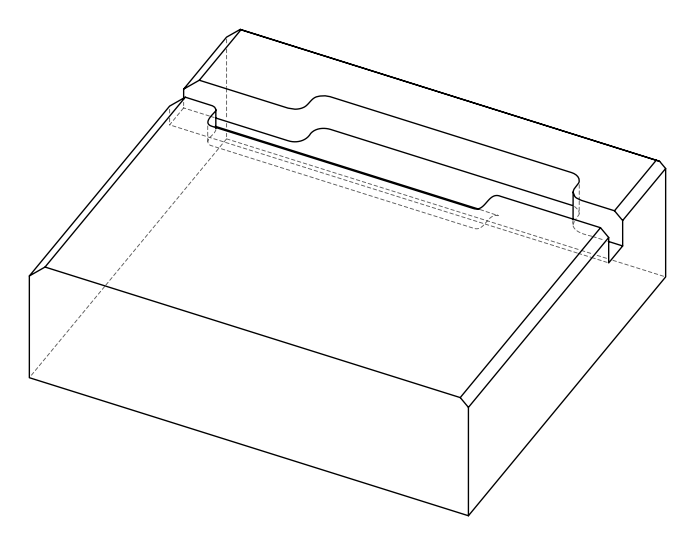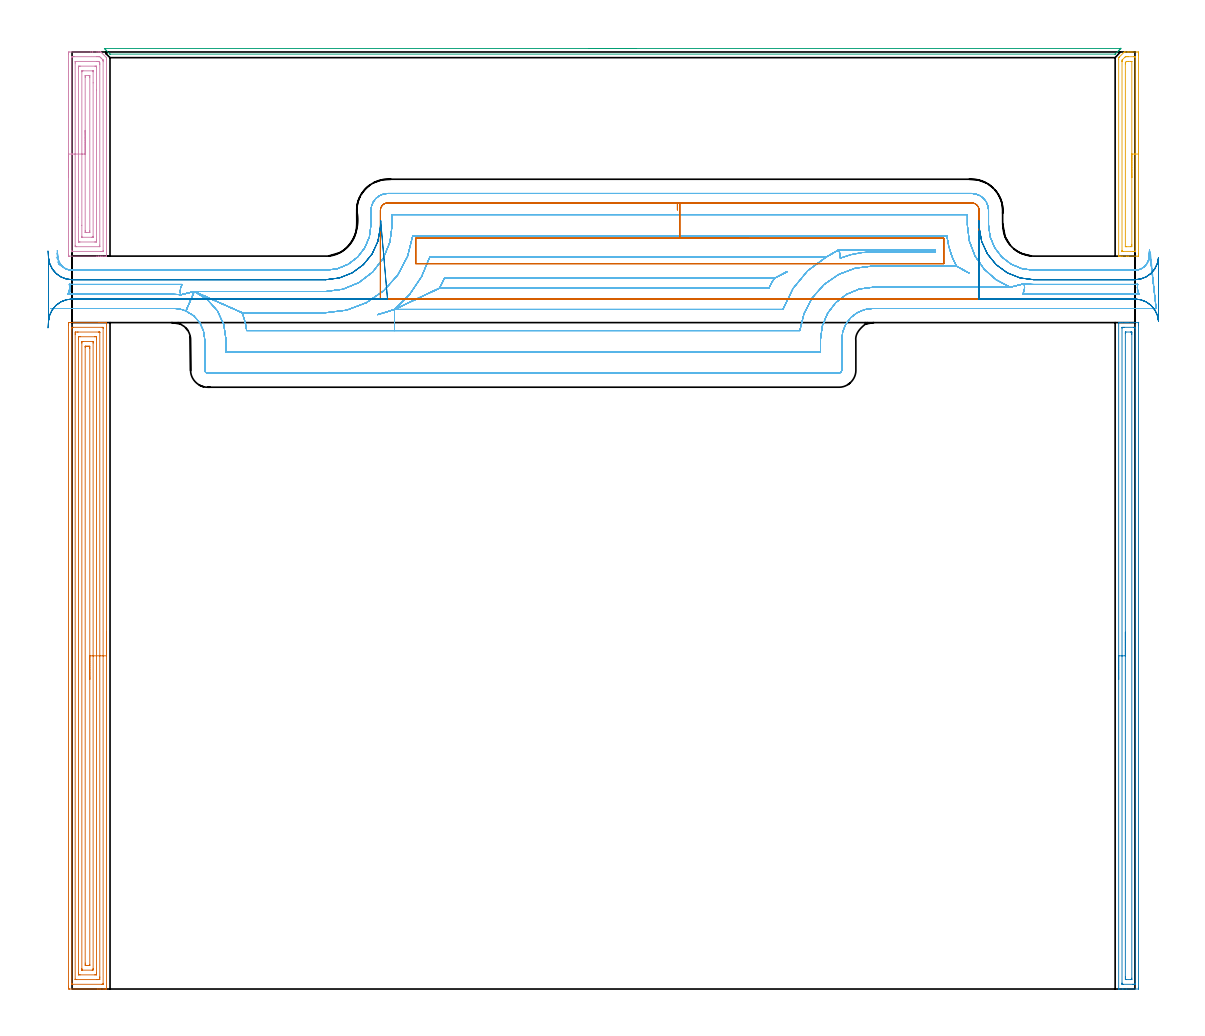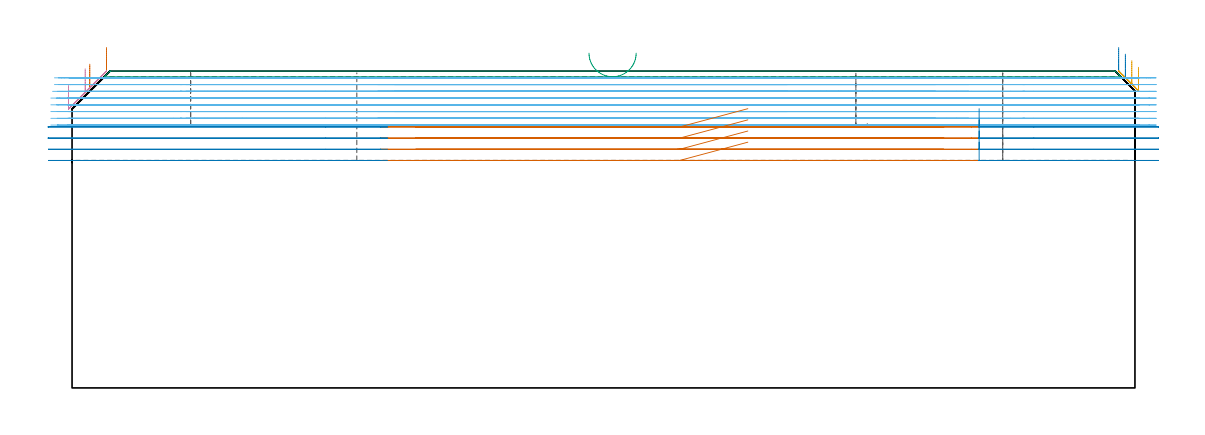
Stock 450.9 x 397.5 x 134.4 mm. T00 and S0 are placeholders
(PLAN: 8 operations, 2 tool changes, 104.3 min)
(1 AREA_MILL | FG_CHAMFER_SURFACE | UGT0205_001 | 13.87 min | 37593 mm3)
(2 AREA_MILL_1 | FG_CHAMFER_SURFACE_1 | UGT0205_001 | 7.02 min | 10152 mm3)
(3 AREA_MILL_2 | FG_CHAMFER_SURFACE_2 | UGT0205_001 | 3.59 min | 1262 mm3)
(4 AREA_MILL_3 | FG_CHAMFER_SURFACE_3 | UGT0205_001 | 4.44 min | 12171 mm3)
(5 AREA_MILL_4 | FG_CHAMFER_SURFACE_4 | UGT0205_001 | 2.3 min | 3216 mm3)
(6 MILL_OPEN_POCKET | POCKET_OPEN | NXT0201_011 | Follow Part, ap 3, ae 75% | 58.92 min | 670709 mm3)
(7 MILL_SLOT | SLOT_PARTIAL_RECTANGULAR | UGT0201_094 | Follow Part, ap 5, ae 75% | 9.12 min | 248206 mm3)
(8 MILL_RECTANGULAR_SLOT | SLOT_RECTANGULAR | UGT0201_094 | Follow Part, ap 5, ae 75% | 5.02 min | 76578 mm3)
(TOOL UGT0205_001 | Chamfer Mill 20 x 3 x 45 deg. | D20 FL50 Z2)
(TOOL NXT0201_011 | ENDMILL 12mm [2P460-1200-NA 1630] | D12 FL38 Z6)
(TOOL UGT0201_094 | End mill 20 mm | D20 FL38 Z4)
(OP 1 AREA_MILL)
G17 G21 G94 G90
T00 M6
G54
G17 G0 G90 X14.6 Y151.35 S1061 M3
G43 Z144.4 H0
G94 G1 Y151.312 Z143.528 F250.
Y151.198 Z142.663
Y151.009 Z141.812
Y150.747 Z140.98
Y150.413 Z140.174
Y150.01 Z139.4
Y149.542 Z138.664
Y149.01 Z137.972
Y148.421 Z137.329
Y147.778 Z136.74
Y147.086 Z136.208
Y146.35 Z135.74
Y145.576 Z135.337
Y144.77 Z135.003
Y143.938 Z134.741
Y143.086 Z134.552
Y142.222 Z134.438
Y141.35 Z134.4
Y0.174
X14.597 Y0.01 Z134.388
X14.572 Y0.007 Z134.364
X14.198 Y0. Z133.997
X13.885 Z133.685
X13.196 Z132.991
X11.966 Z131.763
X11.424 Z131.218
X10.809 Z130.604
X-0.982 Y0.001 Z118.815
X-1.206 Y0.003 Z118.592
X-1.492 Y0.009 Z118.306
X-1.495 Y0.104 Z118.303
X-1.499 Y0.62 Z118.301
X-1.5 Y1.142 Z118.3
Y281.708
X-1.499 Y282.08 Z118.301
X-1.495 Y282.596 Z118.303
X-1.492 Y282.692 Z118.306
X-0.982 Y282.696 Z118.815
X-0.367 Y282.7 Z119.43
X11.424 Z131.218
X11.966 Z131.763
X12.31 Z132.106
X12.852 Z132.648
X13.196 Z132.991
X13.885 Z133.685
X14.198 Z133.997
X14.572 Y282.693 Z134.364
X14.597 Y282.69 Z134.388
X14.6 Y282.526 Z134.4
Y141.35
X13.186 Z132.986
Y2.418
X13.184 Y2.187 Z132.984
X13.182 Y2.077 Z132.982
X13.179 Y2.025 Z132.979
X13.169 Y2.01 Z132.969
X13.118 Y2.007 Z132.918
X12.713 Y2.001 Z132.513
X0.308 Y2. Z120.108
X0.051 Y2.003 Z119.851
X-0.061 Y2.007 Z119.739
X-0.079 Y2.01 Z119.721
X-0.081 Y2.027 Z119.719
X-0.084 Y2.079 Z119.716
X-0.085 Y2.185 Z119.715
X-0.086 Y2.397 Z119.714
Y280.282
X-0.084 Y280.513 Z119.716
X-0.082 Y280.623 Z119.718
X-0.079 Y280.675 Z119.721
X-0.069 Y280.69 Z119.731
X-0.018 Y280.693 Z119.782
X0.387 Y280.699 Z120.187
X12.792 Y280.7 Z132.592
X13.049 Y280.697 Z132.849
X13.161 Y280.693 Z132.961
X13.179 Y280.69 Z132.979
X13.181 Y280.673 Z132.981
X13.184 Y280.621 Z132.984
X13.185 Y280.515 Z132.985
X13.186 Y280.303 Z132.986
Y141.35
X11.771 Z131.571
Y5.088
X11.77 Y4.739 Z131.57
X11.766 Y4.194 Z131.566
X11.765 Y4.028 Z131.565
X11.608 Y4.009 Z131.408
X11.424 Y4.005 Z131.224
X10.73 Y4. Z130.53
X10.538 Z130.338
X1.869 Z121.669
X1.676 Y4.002 Z121.476
X1.483 Y4.005 Z121.283
X1.356 Y4.01 Z121.156
X1.335 Y4.019 Z121.135
X1.333 Y4.036 Z121.133
X1.331 Y4.078 Z121.131
X1.329 Y4.194 Z121.129
Y277.612
X1.33 Y277.961 Z121.13
X1.333 Y278.506 Z121.133
X1.335 Y278.672 Z121.135
X1.492 Y278.691 Z121.292
X1.676 Y278.695 Z121.476
X2.37 Y278.7 Z122.17
X2.562 Z122.362
X11.231 Z131.031
X11.424 Y278.698 Z131.224
X11.617 Y278.695 Z131.417
X11.744 Y278.69 Z131.544
X11.765 Y278.681 Z131.565
X11.767 Y278.664 Z131.567
X11.769 Y278.622 Z131.569
X11.771 Y278.506 Z131.571
Y141.35
X10.357 Z130.157
Y6.875
X10.355 Y6.166 Z130.155
X10.352 Y6.062 Z130.152
X10.35 Y6.01 Z130.15
X10.302 Y6.008 Z130.102
X10.085 Y6.004 Z129.885
X9.652 Y6. Z129.452
X3.43 Z123.23
X3.009 Y6.004 Z122.809
X2.799 Y6.008 Z122.599
X2.753 Y6.01 Z122.553
X2.749 Y6.044 Z122.549
X2.747 Y6.107 Z122.547
X2.743 Y6.693 Z122.543
Y6.875
Y275.825
X2.745 Y276.534 Z122.545
X2.748 Y276.638 Z122.548
X2.75 Y276.69 Z122.55
X2.798 Y276.692 Z122.598
X3.014 Y276.696 Z122.814
X3.448 Y276.7 Z123.248
X9.67 Z129.47
X10.091 Y276.696 Z129.891
X10.301 Y276.692 Z130.101
X10.347 Y276.69 Z130.147
X10.351 Y276.656 Z130.151
X10.353 Y276.593 Z130.153
X10.357 Y276.007 Z130.157
Y275.825
Y141.35
X8.943 Z128.743
X8.942 Y8.662 Z128.742
X8.941 Y8.485 Z128.741
X8.936 Y8.304 Z128.736
X8.923 Y8.01 Z128.723
X8.765 Y8.005 Z128.565
X8.535 Y8.001 Z128.335
X4.335 Y8. Z124.135
X4.241 Y8.002 Z124.041
X4.184 Y8.006 Z123.984
X4.171 Y8.009 Z123.971
X4.164 Y8.025 Z123.964
X4.161 Y8.125 Z123.961
X4.158 Y8.483 Z123.958
X4.157 Y8.662 Z123.957
Y274.038
X4.159 Y274.215 Z123.959
X4.164 Y274.396 Z123.964
X4.177 Y274.69 Z123.977
X4.335 Y274.695 Z124.135
X4.565 Y274.699 Z124.365
X8.765 Y274.7 Z128.565
X8.859 Y274.698 Z128.659
X8.916 Y274.694 Z128.716
X8.928 Y274.691 Z128.728
X8.936 Y274.675 Z128.736
X8.939 Y274.575 Z128.739
X8.942 Y274.217 Z128.742
X8.943 Y274.038 Z128.743
Y141.35
X7.529 Z127.329
X7.528 Y10.449 Z127.328
X7.526 Y10.179 Z127.326
X7.524 Y10.045 Z127.324
X7.522 Y10.018 Z127.322
X7.501 Y10.01 Z127.301
X7.435 Y10.004 Z127.235
X6.993 Y10.001 Z126.793
X6.552 Y10. Z126.352
X6.107 Y10.001 Z125.907
X5.662 Y10.004 Z125.462
X5.586 Y10.01 Z125.386
X5.578 Y10.089 Z125.378
X5.575 Y10.449 Z125.375
X5.572 Y10.989 Z125.372
Y272.251
X5.573 Y272.521 Z125.373
X5.576 Y272.655 Z125.376
X5.578 Y272.682 Z125.378
X5.599 Y272.69 Z125.399
X5.665 Y272.696 Z125.465
X6.107 Y272.699 Z125.907
X6.548 Y272.7 Z126.348
X6.993 Y272.699 Z126.793
X7.438 Y272.696 Z127.238
X7.514 Y272.69 Z127.314
X7.522 Y272.611 Z127.322
X7.525 Y272.251 Z127.325
X7.528 Y271.711 Z127.328
X7.529 Y141.35 Z127.329
Y140.478 Z127.367
Y139.614 Z127.481
Y138.762 Z127.67
Y137.93 Z127.932
Y137.124 Z128.266
Y136.35 Z128.669
Y135.614 Z129.137
Y134.922 Z129.668
Y134.279 Z130.258
Y133.69 Z130.901
Y133.158 Z131.593
Y132.69 Z132.329
Y132.287 Z133.103
Y131.953 Z133.909
Y131.691 Z134.741
Y131.502 Z135.592
Y131.388 Z136.457
Y131.35 Z137.329
G0 Z144.4
M5
M2
(OP 2 AREA_MILL_1)
G17 G21 G94 G90
T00 M6
G54
G17 G0 G90 X444. Y131.35 S1061 M3
G43 Z144.4 H0
G94 G1 Y131.388 Z143.528 F250.
Y131.502 Z142.663
Y131.691 Z141.812
Y131.953 Z140.98
Y132.287 Z140.174
Y132.69 Z139.4
Y133.158 Z138.664
Y133.69 Z137.972
Y134.279 Z137.329
Y134.922 Z136.74
Y135.614 Z136.208
Y136.35 Z135.74
Y137.124 Z135.337
Y137.93 Z135.003
Y138.762 Z134.741
Y139.613 Z134.552
Y140.478 Z134.438
Y141.35 Z134.4
Y282.526
X444.003 Y282.69 Z134.388
X444.066 Y282.693 Z134.325
X444.486 Y282.7 Z133.914
X444.824 Z133.576
X445.518 Z132.877
X446.76 Z131.637
X447.306 Z131.088
X447.927 Z130.469
X452.395 Y282.699 Z126.003
X452.396 Y282.697 Z126.002
X452.399 Y282.08 Z126.001
X452.4 Y281.455 Z126.
X452.399 Y0.62 Z126.001
X452.396 Y0.003 Z126.002
X452.395 Y0.001 Z126.003
X447.306 Y0. Z131.088
X445.866 Z132.53
X445.518 Z132.877
X444.486 Z133.914
X444.068 Y0.002 Z134.323
X444.03 Y0.005 Z134.361
X444.002 Y0.009 Z134.388
X444. Y0.174 Z134.4
Y141.35
X445.414 Z132.986
X445.415 Y280.396 Z132.985
X445.417 Y280.501 Z132.983
X445.424 Y280.69 Z132.976
X445.518 Y280.693 Z132.882
X446.005 Y280.699 Z132.395
X446.412 Y280.7 Z131.988
X450.474 Z127.926
X450.881 Y280.698 Z127.519
X450.939 Y280.695 Z127.461
X450.969 Y280.691 Z127.431
X450.979 Y280.604 Z127.421
X450.984 Y280.397 Z127.416
X450.986 Y280.293 Z127.414
Y280.188
X450.985 Y2.304 Z127.415
X450.983 Y2.199 Z127.417
X450.976 Y2.01 Z127.424
X450.881 Y2.007 Z127.519
X450.395 Y2.001 Z128.005
X449.988 Y2. Z128.412
X445.926 Z132.474
X445.518 Y2.002 Z132.882
X445.461 Y2.005 Z132.939
X445.431 Y2.009 Z132.969
X445.421 Y2.096 Z132.979
X445.416 Y2.303 Z132.984
X445.414 Y2.407 Z132.986
Y2.512
Y141.35
X446.828 Z131.572
X446.829 Y278.089 Z131.571
X446.83 Y278.505 Z131.57
X446.833 Y278.624 Z131.567
X446.835 Y278.676 Z131.565
X446.918 Y278.69 Z131.482
X447.114 Y278.698 Z131.286
X449.094 Y278.7 Z129.306
X449.288 Y278.699 Z129.112
X449.418 Y278.696 Z128.982
X449.521 Y278.69 Z128.879
X449.565 Y278.683 Z128.835
X449.567 Y278.664 Z128.833
X449.569 Y278.505 Z128.831
X449.571 Y278.028 Z128.829
X449.572 Y277.612 Z128.828
X449.571 Y4.611 Z128.829
X449.57 Y4.194 Z128.83
X449.567 Y4.076 Z128.833
X449.565 Y4.024 Z128.835
X449.482 Y4.01 Z128.918
X449.286 Y4.002 Z129.114
X447.306 Y4. Z131.094
X447.112 Y4.001 Z131.288
X446.982 Y4.004 Z131.418
X446.879 Y4.01 Z131.521
X446.835 Y4.017 Z131.565
X446.833 Y4.036 Z131.567
X446.831 Y4.194 Z131.569
X446.829 Y4.672 Z131.571
X446.828 Y5.088 Z131.572
Y141.35
Y142.222 Z131.61
Y143.086 Z131.724
Y143.938 Z131.912
Y144.77 Z132.175
Y145.576 Z132.509
Y146.35 Z132.911
Y147.086 Z133.38
Y147.778 Z133.911
Y148.421 Z134.501
Y149.01 Z135.144
Y149.541 Z135.836
Y150.01 Z136.572
Y150.413 Z137.345
Y150.747 Z138.151
Y151.009 Z138.983
Y151.198 Z139.835
Y151.312 Z140.7
Y151.35 Z141.572
G0 Z144.4
M5
M2
(OP 3 AREA_MILL_2)
G17 G21 G94 G90
T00 M6
G54
G17 G0 G90 X219.3 Y399. S1061 M3
G43 Z144.4 H0
Z142.
G94 G1 X219.338 Z141.128 F250.
X219.452 Z140.264
X219.641 Z139.412
X219.903 Z138.58
X220.237 Z137.774
X220.64 Z137.
X221.109 Z136.264
X221.64 Z135.572
X222.229 Z134.929
X222.872 Z134.34
X223.564 Z133.808
X224.3 Z133.34
X225.074 Z132.937
X225.88 Z132.603
X226.712 Z132.341
X227.564 Z132.152
X228.428 Z132.038
X229.3 Z132.
X444.759
X444.795 Y398.999 Z131.999
X444.885 Y398.992 Z131.997
X444.887 Y398.991 Z131.998
X444.873 Y398.968 Z132.021
X444.722 Y398.821 Z132.177
X444.575 Y398.673 Z132.323
X444.433 Y398.532 Z132.466
X444.275 Y398.374 Z132.624
X444.138 Y398.236 Z132.76
X442.505 Y396.605 Z134.394
X442.498 Y396.603 Z134.397
X442.487 Y396.6 Z134.4
X16.113
X16.102 Y396.603 Z134.397
X16.095 Y396.605 Z134.394
X14.462 Y398.236 Z132.76
X14.325 Y398.374 Z132.624
X14.167 Y398.532 Z132.466
X14.025 Y398.673 Z132.323
X13.878 Y398.821 Z132.177
X13.727 Y398.969 Z132.021
X13.713 Y398.991 Z131.998
Y398.995 Z131.995
X13.805 Y398.999 Z131.999
X13.841 Y399. Z132.
X229.3
X230.172 Z132.038
X231.037 Z132.152
X231.888 Z132.341
X232.72 Z132.603
X233.526 Z132.937
X234.3 Z133.34
X235.036 Z133.808
X235.728 Z134.34
X236.371 Z134.929
X236.96 Z135.572
X237.492 Z136.264
X237.96 Z137.
X238.363 Z137.774
X238.697 Z138.58
X238.959 Z139.412
X239.148 Z140.264
X239.262 Z141.128
X239.3 Z142.
G0 Z144.4
M5
M2
(OP 4 AREA_MILL_3)
G17 G21 G94 G90
T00 M6
G54
G17 G0 G90 X-1.5 Y344.2 S1061 M3
G43 Z144.4 H0
Z128.3
G94 G1 Y344.238 Z127.428 F250.
Y344.352 Z126.564
Y344.541 Z125.712
Y344.803 Z124.88
Y345.137 Z124.074
Y345.54 Z123.3
Y346.008 Z122.564
Y346.54 Z121.872
Y347.129 Z121.229
Y347.772 Z120.64
Y348.464 Z120.108
Y349.2 Z119.64
Y349.974 Z119.237
Y350.78 Z118.903
Y351.612 Z118.641
Y352.464 Z118.452
Y353.328 Z118.338
Y354.2 Z118.3
Y396.557
X-1.499 Y396.927 Z118.301
X-1.494 Y397.441 Z118.303
X-1.491 Y397.492 Z118.305
X-0.982 Y397.5 Z118.814
X7.879 Z127.674
X8.51 Z128.308
X8.765 Z128.562
X10.538 Z130.333
X11.048 Z130.847
X11.424 Z131.223
X11.867 Z131.666
X12.057 Y397.499 Z131.855
X12.211 Y397.49 Z132.006
X12.31 Y397.39 Z132.109
X12.329 Y397.372 Z132.127
X14.553 Y395.147 Z134.353
X14.593 Y395.104 Z134.393
X14.6 Y394.256 Z134.4
Y311.028
X14.597 Y310.91 Z134.388
X14.58 Y310.907 Z134.371
X14.302 Y310.9 Z134.101
X13.573 Z133.372
X12.82 Z132.619
X12.31 Z132.106
X12.055 Z131.852
X11.424 Z131.221
X11.169 Z130.966
X10.538 Z130.332
X-1.207 Z118.59
X-1.299 Y310.901 Z118.497
X-1.491 Y310.91 Z118.305
X-1.499 Y311.102 Z118.299
X-1.5 Y311.473 Z118.3
Y354.2
X-0.086 Z119.714
Y395.147
X-0.082 Y395.366 Z119.718
X-0.079 Y395.473 Z119.721
X-0.072 Y395.49 Z119.728
X-0.014 Y395.494 Z119.786
X0.086 Y395.498 Z119.886
X0.438 Y395.5 Z120.238
X0.79 Z120.59
X10.538 Z130.338
X11.074 Y395.498 Z130.874
X11.424 Y395.49 Z131.224
X11.761 Y395.477 Z131.561
X12.102 Y395.147 Z131.902
X12.31 Y394.94 Z132.11
X12.994 Y394.256 Z132.794
X13.091 Y394.157 Z132.891
X13.15 Y394.093 Z132.95
X13.179 Y394.059 Z132.979
X13.181 Y394.036 Z132.981
X13.184 Y393.817 Z132.984
X13.186 Y393.377 Z132.986
Y313.253
X13.182 Y313.034 Z132.982
X13.179 Y312.927 Z132.979
X13.172 Y312.91 Z132.972
X13.114 Y312.906 Z132.914
X13.014 Y312.902 Z132.814
X12.662 Y312.9 Z132.462
X12.31 Z132.11
X0.041 Y312.901 Z119.841
X-0.033 Y312.903 Z119.767
X-0.064 Y312.907 Z119.736
X-0.079 Y312.912 Z119.721
X-0.081 Y312.93 Z119.719
X-0.084 Y313.033 Z119.716
X-0.086 Y313.243 Z119.714
Y354.2
X1.328 Z121.128
Y392.825
X1.33 Y393.366 Z121.13
X1.332 Y393.453 Z121.132
X1.335 Y393.488 Z121.135
X1.41 Y393.494 Z121.21
X1.544 Y393.499 Z121.344
X10.538 Z130.338
X11.301 Y393.49 Z131.101
X11.424 Y393.376 Z131.224
X11.434 Y393.366 Z131.234
X11.764 Y393.024 Z131.564
X11.769 Y392.476 Z131.569
X11.771 Y392.127 Z131.571
Y315.575
X11.77 Y315.034 Z131.57
X11.768 Y314.947 Z131.568
X11.765 Y314.913 Z131.565
X11.69 Y314.907 Z131.49
X11.556 Y314.901 Z131.356
X1.809 Y314.9 Z121.609
X1.676 Y314.902 Z121.476
X1.543 Y314.909 Z121.343
X1.335 Y314.927 Z121.135
X1.333 Y315.034 Z121.133
X1.329 Y315.382 Z121.129
X1.328 Y354.2 Z121.128
X2.743 Z122.543
Y390.696
X2.749 Y391.398 Z122.549
X2.754 Y391.49 Z122.554
X2.848 Y391.495 Z122.648
X3.048 Y391.498 Z122.848
X3.448 Y391.5 Z123.248
X9.737 Z129.537
X10.084 Y391.498 Z129.884
X10.258 Y391.495 Z130.058
X10.339 Y391.49 Z130.139
X10.35 Y391.438 Z130.15
X10.356 Y390.878 Z130.156
X10.357 Y381.308 Z130.157
Y317.704
X10.351 Y317.002 Z130.151
X10.345 Y316.91 Z130.145
X10.252 Y316.905 Z130.052
X10.052 Y316.902 Z129.852
X9.652 Y316.9 Z129.452
X3.363 Z123.163
X3.016 Y316.902 Z122.816
X2.842 Y316.905 Z122.642
X2.761 Y316.91 Z122.561
X2.75 Y316.962 Z122.55
X2.744 Y317.522 Z122.544
X2.743 Y327.36 Z122.543
Y354.2
X4.157 Z123.957
Y389.094
X4.158 Y389.273 Z123.958
X4.16 Y389.391 Z123.96
X4.164 Y389.479 Z123.964
X4.19 Y389.49 Z123.99
X4.335 Y389.494 Z124.135
X4.64 Y389.499 Z124.44
X8.849 Y389.5 Z128.649
X8.9 Y389.498 Z128.7
X8.927 Y389.494 Z128.727
X8.936 Y389.491 Z128.736
X8.938 Y389.451 Z128.738
X8.942 Y389.094 Z128.742
X8.943 Y384.409 Z128.743
Y319.306
X8.942 Y319.127 Z128.742
X8.939 Y319.009 Z128.739
X8.936 Y318.921 Z128.736
X8.91 Y318.91 Z128.71
X8.765 Y318.906 Z128.565
X8.46 Y318.901 Z128.26
X4.251 Z124.051
X4.2 Y318.902 Z124.
X4.173 Y318.906 Z123.973
X4.164 Y318.91 Z123.964
X4.162 Y318.95 Z123.962
X4.158 Y319.306 Z123.958
X4.157 Y323.98 Z123.957
Y354.2
X5.571 Z125.371
Y386.783
X5.572 Y387.135 Z125.372
X5.575 Y387.404 Z125.375
X5.578 Y387.469 Z125.378
X5.584 Y387.49 Z125.384
X5.623 Y387.494 Z125.423
X5.745 Y387.499 Z125.545
X6.993 Y387.5 Z126.793
X7.518 Y387.499 Z127.318
X7.523 Y387.494 Z127.323
X7.526 Y387.49 Z127.326
X7.528 Y387.135 Z127.328
X7.529 Y386.597 Z127.329
Y321.617
X7.528 Y321.265 Z127.328
X7.525 Y320.996 Z127.325
X7.522 Y320.931 Z127.322
X7.516 Y320.91 Z127.316
X7.477 Y320.906 Z127.277
X7.355 Y320.901 Z127.155
X6.107 Y320.9 Z125.907
X5.582 Y320.902 Z125.382
X5.577 Y320.906 Z125.377
X5.574 Y320.91 Z125.374
X5.572 Y321.265 Z125.372
X5.571 Y321.803 Z125.371
Y354.2
Y355.072 Z125.409
Y355.936 Z125.523
Y356.788 Z125.712
Y357.62 Z125.974
Y358.426 Z126.308
Y359.2 Z126.711
Y359.936 Z127.18
Y360.628 Z127.711
Y361.271 Z128.3
Y361.86 Z128.943
Y362.392 Z129.635
Y362.86 Z130.371
Y363.263 Z131.145
Y363.597 Z131.951
Y363.859 Z132.783
Y364.048 Z133.635
Y364.162 Z134.5
Y364.2 Z135.371
G0 Z144.4
M5
M2
(OP 5 AREA_MILL_4)
G17 G21 G94 G90
T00 M6
G54
G17 G0 G90 X452.4 Y364.2 S1061 M3
G43 Z144.4 H0
Z136.
G94 G1 Y364.162 Z135.128 F250.
Y364.048 Z134.263
Y363.859 Z133.412
Y363.597 Z132.58
Y363.263 Z131.774
Y362.86 Z131.
Y362.392 Z130.264
Y361.861 Z129.572
Y361.271 Z128.929
Y360.628 Z128.34
Y359.936 Z127.808
Y359.2 Z127.34
Y358.426 Z126.937
Y357.62 Z126.603
Y356.788 Z126.341
Y355.937 Z126.152
Y355.072 Z126.038
Y354.2 Z126.
Y311.741
X452.398 Y311.473 Z126.002
X452.391 Y310.907 Z126.005
X452.348 Y310.903 Z126.049
X451.775 Y310.9 Z126.621
X448.215 Z130.18
X447.563 Z130.834
X447.306 Z131.091
X445.519 Z132.877
X445.004 Z133.395
X444.625 Z133.774
X444.359 Z134.039
X444.05 Y310.902 Z134.341
X444.03 Y310.904 Z134.361
X444.003 Y310.91 Z134.388
X444. Y311.028 Z134.4
Y394.257
X444.006 Y395.075 Z134.394
X444.007 Y395.102 Z134.393
X444.048 Y395.147 Z134.351
X444.178 Y395.278 Z134.221
X444.311 Y395.411 Z134.088
X446.106 Y397.206 Z132.293
X446.274 Y397.372 Z132.125
X446.4 Y397.49 Z131.998
X446.412 Y397.492 Z131.986
X446.927 Y397.5 Z131.472
X447.686 Z130.713
X448.2 Z130.196
X448.457 Z129.94
X449.094 Z129.303
X449.351 Z129.046
X449.988 Z128.406
X451.775 Y397.499 Z126.62
X452.348 Y397.497 Z126.048
X452.391 Y397.494 Z126.005
X452.397 Y396.927 Z126.003
X452.4 Y396.305 Z126.
Y354.2
X450.986 Z127.414
X450.985 Y313.046 Z127.415
X450.983 Y312.976 Z127.417
X450.979 Y312.923 Z127.421
X450.976 Y312.909 Z127.424
X450.969 Y312.907 Z127.431
X450.881 Y312.903 Z127.519
X450.342 Y312.9 Z128.058
X449.988 Z128.412
X445.873 Z132.527
X445.519 Y312.901 Z132.881
X445.468 Y312.903 Z132.932
X445.437 Y312.906 Z132.963
X445.425 Y312.909 Z132.975
X445.421 Y312.943 Z132.979
X445.416 Y313.15 Z132.984
X445.415 Y313.253 Z132.985
Y393.47
X445.416 Y393.574 Z132.984
X445.421 Y393.781 Z132.979
X445.436 Y394.074 Z132.964
X445.519 Y394.166 Z132.881
X445.563 Y394.212 Z132.837
X446.497 Y395.147 Z131.903
X446.768 Y395.41 Z131.632
X446.845 Y395.483 Z131.555
X446.959 Y395.493 Z131.441
X447.306 Y395.497 Z131.094
X447.845 Y395.5 Z130.555
X448.2 Z130.2
X450.527 Z127.873
X450.881 Y395.499 Z127.519
X450.932 Y395.497 Z127.468
X450.963 Y395.494 Z127.437
X450.975 Y395.491 Z127.425
X450.979 Y395.457 Z127.421
X450.984 Y395.25 Z127.416
X450.985 Y395.147 Z127.415
X450.986 Y354.2 Z127.414
X449.572 Z128.828
X449.571 Y315.924 Z128.829
X449.57 Y315.45 Z128.83
X449.566 Y315.034 Z128.834
X449.565 Y314.924 Z128.835
X449.362 Y314.91 Z129.038
X449.226 Y314.902 Z129.174
X447.306 Y314.9 Z131.094
X447.172 Y314.902 Z131.228
X446.904 Y314.908 Z131.496
X446.834 Y314.91 Z131.566
X446.833 Y314.925 Z131.567
X446.83 Y314.966 Z131.57
X446.829 Y315.034 Z131.571
Y392.476
X446.83 Y392.95 Z131.57
X446.833 Y393.003 Z131.567
X446.836 Y393.024 Z131.564
X446.847 Y393.039 Z131.553
X446.916 Y393.113 Z131.484
X447.168 Y393.366 Z131.232
X447.24 Y393.432 Z131.16
X447.306 Y393.49 Z131.094
X448.067 Y393.499 Z130.333
X448.2 Y393.5 Z130.2
X448.96 Z129.44
X449.094 Z129.306
X449.228 Y393.498 Z129.172
X449.496 Y393.492 Z128.904
X449.566 Y393.49 Z128.834
X449.567 Y393.475 Z128.833
X449.57 Y393.434 Z128.83
X449.571 Y393.366 Z128.829
X449.572 Y354.2 Z128.828
Y353.329 Z128.866
Y352.464 Z128.98
Y351.612 Z129.169
Y350.78 Z129.432
Y349.974 Z129.765
Y349.2 Z130.168
Y348.464 Z130.637
Y347.772 Z131.168
Y347.129 Z131.757
Y346.54 Z132.401
Y346.009 Z133.093
Y345.54 Z133.828
Y345.137 Z134.602
Y344.803 Z135.408
Y344.541 Z136.24
Y344.352 Z137.092
Y344.238 Z137.957
Y344.2 Z138.828
G0 Z144.4
M5
M2
(OP 6 MILL_OPEN_POCKET)
G17 G21 G94 G90
T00 M6
G54
G17 G0 G90 X-7.472 Y288.7 S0 M3
G43 Z144.4 H1
Z131.537
G94 G1 X-4.472 F250.
X43.1 F500.
G2 X48.307 Y287.63 R13.2
G1 X51.857 Y295.9
X46.028 Y294.475
G3 X43.1 Y294.7 R19.2
G1 X-1.282
G3 X-0.807 Y298.927 R6.
X0. Y298.9 R12.
G1 X46.661
G3 X46.028 Y294.475 R6.
G1 X51.857 Y295.9
X72.143 Y286.9
G2 X74.068 Y279.3 R31.2
G1 X136.803
Y288.3
X155.858 Y297.3
X295.593
G2 X297.931 Y301.5 R49.2
G1 X303.412 Y304.347
X297.931 Y301.5
X157.961
G2 X155.858 Y297.3 R55.2
G1 X136.803 Y288.3
X301.592
G2 X319.925 Y310.5 R40.2
G1 X325.121 Y313.5
X366.121
G3 X366.331 Y312.7 R43.2
G1 X339.7
G3 X325.908 Y310.049 R37.2
X325.121 Y313.5 R6.
G1 X319.925 Y310.5
X151.753
G2 X136.803 Y288.3 R46.2
G1 X129.657 Y286.063
X136.803 Y288.3
Y279.3
X308.732
G2 X339.7 Y306.7 R31.2
G1 X375.12
X380.428 Y303.76
X375.12 Y306.7
G2 X371.086 Y319.5 R37.2
G1 X144.514
G2 X107.6 Y286.9 R37.2
G1 X72.143
X51.857 Y295.9
G2 X65.3 Y275.5 R22.2
G1 Y270.3
X317.5
Y275.5
G2 X339.7 Y297.7 R22.2
G1 X398.086
X403.886 Y299.238
G3 X408. Y298.9 R25.2
G1 X450.9
G3 X452.051 Y298.955 R12.
X452.671 Y294.7 R6.
G1 X403.283
G3 X403.886 Y299.238 R6.
G1 X398.086 Y297.7
G2 X379.8 Y324.1 R28.2
G1 Y328.5
X135.8
Y324.1
G2 X107.6 Y295.9 R28.2
G1 X51.857
X48.307 Y287.63
G2 X56.3 Y275.5 R13.2
G1 Y262.5
G3 X57.5 Y261.3 R1.2
G1 X325.3
G3 X326.5 Y262.5 R1.2
G1 Y275.5
G2 X339.7 Y288.7 R13.2
G1 X456.83
X459.83 F250.
X457.537 Y309.923
X455.819 Y307.464
G2 X450.9 Y304.9 R6. F500.
G1 X408.
G2 X388.8 Y324.1 R19.2
G1 Y330.3
G3 X381.6 Y337.5 R7.2
G1 X134.
G3 X126.8 Y330.3 R7.2
G1 Y324.1
G2 X107.6 Y304.9 R19.2
G1 X0.
G2 X-3.317 Y305.9 R6.
G1 X-5.817 Y307.558 F250.
G0 X-7.472 Y288.7 Z128.675
G1 X-4.472
X43.1 F500.
G2 X48.307 Y287.63 R13.2
G1 X51.857 Y295.9
X46.028 Y294.475
G3 X43.1 Y294.7 R19.2
G1 X-1.282
G3 X-0.807 Y298.927 R6.
X0. Y298.9 R12.
G1 X46.661
G3 X46.028 Y294.475 R6.
G1 X51.857 Y295.9
X72.143 Y286.9
G2 X74.068 Y279.3 R31.2
G1 X136.803
Y288.3
X155.858 Y297.3
X295.593
G2 X297.931 Y301.5 R49.2
G1 X303.412 Y304.347
X297.931 Y301.5
X157.961
G2 X155.858 Y297.3 R55.2
G1 X136.803 Y288.3
X301.592
G2 X319.925 Y310.5 R40.2
G1 X325.121 Y313.5
X366.121
G3 X366.331 Y312.7 R43.2
G1 X339.7
G3 X325.908 Y310.049 R37.2
X325.121 Y313.5 R6.
G1 X319.925 Y310.5
X151.753
G2 X136.803 Y288.3 R46.2
G1 X129.657 Y286.063
X136.803 Y288.3
Y279.3
X308.732
G2 X339.7 Y306.7 R31.2
G1 X375.12
X380.428 Y303.76
X375.12 Y306.7
G2 X371.086 Y319.5 R37.2
G1 X144.514
G2 X107.6 Y286.9 R37.2
G1 X72.143
X51.857 Y295.9
G2 X65.3 Y275.5 R22.2
G1 Y270.3
X317.5
Y275.5
G2 X339.7 Y297.7 R22.2
G1 X398.086
X403.886 Y299.238
G3 X408. Y298.9 R25.2
G1 X450.9
G3 X452.062 Y298.956 R12.
X452.688 Y294.7 R6.
G1 X403.283
G3 X403.886 Y299.238 R6.
G1 X398.086 Y297.7
G2 X379.8 Y324.1 R28.2
G1 Y328.5
X135.8
Y324.1
G2 X107.6 Y295.9 R28.2
G1 X51.857
X48.307 Y287.63
G2 X56.3 Y275.5 R13.2
G1 Y262.5
G3 X57.5 Y261.3 R1.2
G1 X325.3
G3 X326.5 Y262.5 R1.2
G1 Y275.5
G2 X339.7 Y288.7 R13.2
G1 X456.9
X459.9 F250.
X457.558 Y311.719
X456.554 Y308.892
G2 X450.9 Y304.9 R6. F500.
G1 X408.
G2 X388.8 Y324.1 R19.2
G1 Y330.3
G3 X381.6 Y337.5 R7.2
G1 X134.
G3 X126.8 Y330.3 R7.2
G1 Y324.1
G2 X107.6 Y304.9 R19.2
G1 X0.
G2 X-3.317 Y305.9 R6.
G1 X-5.817 Y307.558 F250.
G0 X-8.264 Y288.7 Z125.812
G1 X-5.264
X43.1 F500.
G2 X48.307 Y287.63 R13.2
G1 X51.857 Y295.9
X46.028 Y294.475
G3 X43.1 Y294.7 R19.2
G1 X-1.58
G3 X-1.018 Y298.943 R6.
X0. Y298.9 R12.
G1 X46.661
G3 X46.028 Y294.475 R6.
G1 X51.857 Y295.9
X72.143 Y286.9
G2 X74.068 Y279.3 R31.2
G1 X136.803
Y288.3
X155.858 Y297.3
X295.593
G2 X297.931 Y301.5 R49.2
G1 X303.412 Y304.347
X297.931 Y301.5
X157.961
G2 X155.858 Y297.3 R55.2
G1 X136.803 Y288.3
X301.592
G2 X319.925 Y310.5 R40.2
G1 X325.121 Y313.5
X366.121
G3 X366.331 Y312.7 R43.2
G1 X339.7
G3 X325.908 Y310.049 R37.2
X325.121 Y313.5 R6.
G1 X319.925 Y310.5
X151.753
G2 X136.803 Y288.3 R46.2
G1 X129.657 Y286.063
X136.803 Y288.3
Y279.3
X308.732
G2 X339.7 Y306.7 R31.2
G1 X375.12
X380.428 Y303.76
X375.12 Y306.7
G2 X371.086 Y319.5 R37.2
G1 X144.514
G2 X107.6 Y286.9 R37.2
G1 X72.143
X51.857 Y295.9
G2 X65.3 Y275.5 R22.2
G1 Y270.3
X317.5
Y275.5
G2 X339.7 Y297.7 R22.2
G1 X398.086
X403.886 Y299.238
G3 X408. Y298.9 R25.2
G1 X450.9
G3 X452.062 Y298.956 R12.
X452.688 Y294.7 R6.
G1 X403.283
G3 X403.886 Y299.238 R6.
G1 X398.086 Y297.7
G2 X379.8 Y324.1 R28.2
G1 Y328.5
X135.8
Y324.1
G2 X107.6 Y295.9 R28.2
G1 X51.857
X48.307 Y287.63
G2 X56.3 Y275.5 R13.2
G1 Y262.5
G3 X57.5 Y261.3 R1.2
G1 X325.3
G3 X326.5 Y262.5 R1.2
G1 Y275.5
G2 X339.7 Y288.7 R13.2
G1 X456.9
X459.9 F250.
X457.063 Y313.549
X456.89 Y310.554
G2 X450.9 Y304.9 R6. F500.
G1 X408.
G2 X388.8 Y324.1 R19.2
G1 Y330.3
G3 X381.6 Y337.5 R7.2
G1 X134.
G3 X126.8 Y330.3 R7.2
G1 Y324.1
G2 X107.6 Y304.9 R19.2
G1 X0.
G2 X-4.022 Y306.448 R6.
G1 X-6.248 Y308.459 F250.
G0 X-9. Y288.7 Z122.95
G1 X-6.
X43.1 F500.
G2 X48.307 Y287.63 R13.2
G1 X51.857 Y295.9
X46.028 Y294.475
G3 X43.1 Y294.7 R19.2
G1 X-1.788
G3 X-1.162 Y298.956 R6.
X0. Y298.9 R12.
G1 X46.661
G3 X46.028 Y294.475 R6.
G1 X51.857 Y295.9
X72.143 Y286.9
G2 X74.068 Y279.3 R31.2
G1 X136.803
Y288.3
X155.858 Y297.3
X295.593
G2 X297.931 Y301.5 R49.2
G1 X303.412 Y304.347
X297.931 Y301.5
X157.961
G2 X155.858 Y297.3 R55.2
G1 X136.803 Y288.3
X301.592
G2 X319.925 Y310.5 R40.2
G1 X325.121 Y313.5
X366.121
G3 X366.331 Y312.7 R43.2
G1 X339.7
G3 X325.908 Y310.049 R37.2
X325.121 Y313.5 R6.
G1 X319.925 Y310.5
X151.753
G2 X136.803 Y288.3 R46.2
G1 X129.657 Y286.063
X136.803 Y288.3
Y279.3
X308.732
G2 X339.7 Y306.7 R31.2
G1 X375.12
X380.428 Y303.76
X375.12 Y306.7
G2 X371.086 Y319.5 R37.2
G1 X144.514
G2 X107.6 Y286.9 R37.2
G1 X72.143
X51.857 Y295.9
G2 X65.3 Y275.5 R22.2
G1 Y270.3
X317.5
Y275.5
G2 X339.7 Y297.7 R22.2
G1 X398.086
X403.886 Y299.238
G3 X408. Y298.9 R25.2
G1 X450.9
G3 X452.062 Y298.956 R12.
X452.688 Y294.7 R6.
G1 X403.283
G3 X403.886 Y299.238 R6.
G1 X398.086 Y297.7
G2 X379.8 Y324.1 R28.2
G1 Y328.5
X135.8
Y324.1
G2 X107.6 Y295.9 R28.2
G1 X51.857
X48.307 Y287.63
G2 X56.3 Y275.5 R13.2
G1 Y262.5
G3 X57.5 Y261.3 R1.2
G1 X325.3
G3 X326.5 Y262.5 R1.2
G1 Y275.5
G2 X339.7 Y288.7 R13.2
G1 X456.9
X459.9 F250.
X457.063 Y313.549
X456.89 Y310.554
G2 X450.9 Y304.9 R6. F500.
G1 X408.
G2 X388.8 Y324.1 R19.2
G1 Y330.3
G3 X381.6 Y337.5 R7.2
G1 X134.
G3 X126.8 Y330.3 R7.2
G1 Y324.1
G2 X107.6 Y304.9 R19.2
G1 X0.
G2 X-5.196 Y307.899 R6.
G1 X-6.696 Y310.497 F250.
G0 X-9. Y288.7 Z120.087
G1 X-6.
X43.1 F500.
G2 X48.307 Y287.63 R13.2
G1 X51.857 Y295.9
X46.028 Y294.475
G3 X43.1 Y294.7 R19.2
G1 X-1.788
G3 X-1.162 Y298.956 R6.
X0. Y298.9 R12.
G1 X46.661
G3 X46.028 Y294.475 R6.
G1 X51.857 Y295.9
X72.143 Y286.9
G2 X74.068 Y279.3 R31.2
G1 X136.803
Y288.3
X155.858 Y297.3
X295.593
G2 X297.931 Y301.5 R49.2
G1 X303.412 Y304.347
X297.931 Y301.5
X157.961
G2 X155.858 Y297.3 R55.2
G1 X136.803 Y288.3
X301.592
G2 X319.925 Y310.5 R40.2
G1 X325.121 Y313.5
X366.121
G3 X366.331 Y312.7 R43.2
G1 X339.7
G3 X325.908 Y310.049 R37.2
X325.121 Y313.5 R6.
G1 X319.925 Y310.5
X151.753
G2 X136.803 Y288.3 R46.2
G1 X129.657 Y286.063
X136.803 Y288.3
Y279.3
X308.732
G2 X339.7 Y306.7 R31.2
G1 X375.12
X380.428 Y303.76
X375.12 Y306.7
G2 X371.086 Y319.5 R37.2
G1 X144.514
G2 X107.6 Y286.9 R37.2
G1 X72.143
X51.857 Y295.9
G2 X65.3 Y275.5 R22.2
G1 Y270.3
X317.5
Y275.5
G2 X339.7 Y297.7 R22.2
G1 X398.086
X403.886 Y299.238
G3 X408. Y298.9 R25.2
G1 X450.9
G3 X452.062 Y298.956 R12.
X452.688 Y294.7 R6.
G1 X403.283
G3 X403.886 Y299.238 R6.
G1 X398.086 Y297.7
G2 X379.8 Y324.1 R28.2
G1 Y328.5
X135.8
Y324.1
G2 X107.6 Y295.9 R28.2
G1 X51.857
X48.307 Y287.63
G2 X56.3 Y275.5 R13.2
G1 Y262.5
G3 X57.5 Y261.3 R1.2
G1 X325.3
G3 X326.5 Y262.5 R1.2
G1 Y275.5
G2 X339.7 Y288.7 R13.2
G1 X456.9
X459.9 F250.
X457.063 Y313.549
X456.89 Y310.554
G2 X450.9 Y304.9 R6. F500.
G1 X408.
G2 X388.8 Y324.1 R19.2
G1 Y330.3
G3 X381.6 Y337.5 R7.2
G1 X134.
G3 X126.8 Y330.3 R7.2
G1 Y324.1
G2 X107.6 Y304.9 R19.2
G1 X0.
G2 X-5.796 Y309.347 R6.
G1 X-6.572 Y312.245 F250.
G0 X-9. Y288.7 Z117.225
G1 X-6.
X43.1 F500.
G2 X48.307 Y287.63 R13.2
G1 X51.857 Y295.9
X46.028 Y294.475
G3 X43.1 Y294.7 R19.2
G1 X-1.788
G3 X-1.162 Y298.956 R6.
X0. Y298.9 R12.
G1 X46.661
G3 X46.028 Y294.475 R6.
G1 X51.857 Y295.9
X72.143 Y286.9
G2 X74.068 Y279.3 R31.2
G1 X136.803
Y288.3
X155.858 Y297.3
X295.593
G2 X297.931 Y301.5 R49.2
G1 X303.412 Y304.347
X297.931 Y301.5
X157.961
G2 X155.858 Y297.3 R55.2
G1 X136.803 Y288.3
X301.592
G2 X319.925 Y310.5 R40.2
G1 X325.121 Y313.5
X366.121
G3 X366.331 Y312.7 R43.2
G1 X339.7
G3 X325.908 Y310.049 R37.2
X325.121 Y313.5 R6.
G1 X319.925 Y310.5
X151.753
G2 X136.803 Y288.3 R46.2
G1 X129.657 Y286.063
X136.803 Y288.3
Y279.3
X308.732
G2 X339.7 Y306.7 R31.2
G1 X375.12
X380.428 Y303.76
X375.12 Y306.7
G2 X371.086 Y319.5 R37.2
G1 X144.514
G2 X107.6 Y286.9 R37.2
G1 X72.143
X51.857 Y295.9
G2 X65.3 Y275.5 R22.2
G1 Y270.3
X317.5
Y275.5
G2 X339.7 Y297.7 R22.2
G1 X398.086
X403.886 Y299.238
G3 X408. Y298.9 R25.2
G1 X450.9
G3 X452.062 Y298.956 R12.
X452.688 Y294.7 R6.
G1 X403.283
G3 X403.886 Y299.238 R6.
G1 X398.086 Y297.7
G2 X379.8 Y324.1 R28.2
G1 Y328.5
X135.8
Y324.1
G2 X107.6 Y295.9 R28.2
G1 X51.857
X48.307 Y287.63
G2 X56.3 Y275.5 R13.2
G1 Y262.5
G3 X57.5 Y261.3 R1.2
G1 X325.3
G3 X326.5 Y262.5 R1.2
G1 Y275.5
G2 X339.7 Y288.7 R13.2
G1 X456.9
X459.9 F250.
X457.063 Y313.549
X456.89 Y310.554
G2 X450.9 Y304.9 R6. F500.
G1 X408.
G2 X388.8 Y324.1 R19.2
G1 Y330.3
G3 X381.6 Y337.5 R7.2
G1 X134.
G3 X126.8 Y330.3 R7.2
G1 Y324.1
G2 X107.6 Y304.9 R19.2
G1 X0.
G2 X-5.97 Y310.301 R6.
G1 X-6.27 Y313.286 F250.
G0 X-9. Y288.7 Z114.362
G1 X-6.
X43.1 F500.
G2 X48.307 Y287.63 R13.2
G1 X51.857 Y295.9
X46.028 Y294.475
G3 X43.1 Y294.7 R19.2
G1 X-1.788
G3 X-1.162 Y298.956 R6.
X0. Y298.9 R12.
G1 X46.661
G3 X46.028 Y294.475 R6.
G1 X51.857 Y295.9
X72.143 Y286.9
G2 X74.068 Y279.3 R31.2
G1 X136.803
Y288.3
X155.858 Y297.3
X295.593
G2 X297.931 Y301.5 R49.2
G1 X303.412 Y304.347
X297.931 Y301.5
X157.961
G2 X155.858 Y297.3 R55.2
G1 X136.803 Y288.3
X301.592
G2 X319.925 Y310.5 R40.2
G1 X325.121 Y313.5
X366.121
G3 X366.331 Y312.7 R43.2
G1 X339.7
G3 X325.908 Y310.049 R37.2
X325.121 Y313.5 R6.
G1 X319.925 Y310.5
X151.753
G2 X136.803 Y288.3 R46.2
G1 X129.657 Y286.063
X136.803 Y288.3
Y279.3
X308.732
G2 X339.7 Y306.7 R31.2
G1 X375.12
X380.428 Y303.76
X375.12 Y306.7
G2 X371.086 Y319.5 R37.2
G1 X144.514
G2 X107.6 Y286.9 R37.2
G1 X72.143
X51.857 Y295.9
G2 X65.3 Y275.5 R22.2
G1 Y270.3
X317.5
Y275.5
G2 X339.7 Y297.7 R22.2
G1 X398.086
X403.886 Y299.238
G3 X408. Y298.9 R25.2
G1 X450.9
G3 X452.062 Y298.956 R12.
X452.688 Y294.7 R6.
G1 X403.283
G3 X403.886 Y299.238 R6.
G1 X398.086 Y297.7
G2 X379.8 Y324.1 R28.2
G1 Y328.5
X135.8
Y324.1
G2 X107.6 Y295.9 R28.2
G1 X51.857
X48.307 Y287.63
G2 X56.3 Y275.5 R13.2
G1 Y262.5
G3 X57.5 Y261.3 R1.2
G1 X325.3
G3 X326.5 Y262.5 R1.2
G1 Y275.5
G2 X339.7 Y288.7 R13.2
G1 X456.9
X459.9 F250.
X457.063 Y313.549
X456.89 Y310.554
G2 X450.9 Y304.9 R6. F500.
G1 X408.
G2 X388.8 Y324.1 R19.2
G1 Y330.3
G3 X381.6 Y337.5 R7.2
G1 X134.
G3 X126.8 Y330.3 R7.2
G1 Y324.1
G2 X107.6 Y304.9 R19.2
G1 X0.
G2 X-5.97 Y310.301 R6.
G1 X-6.27 Y313.286 F250.
G0 X-9. Y288.7 Z111.5
G1 X-6.
X43.1 F500.
G2 X48.307 Y287.63 R13.2
G1 X51.857 Y295.9
X46.028 Y294.475
G3 X43.1 Y294.7 R19.2
G1 X-1.788
G3 X-1.162 Y298.956 R6.
X0. Y298.9 R12.
G1 X46.661
G3 X46.028 Y294.475 R6.
G1 X51.857 Y295.9
X72.143 Y286.9
G2 X74.068 Y279.3 R31.2
G1 X136.803
Y288.3
X155.858 Y297.3
X295.593
G2 X297.931 Y301.5 R49.2
G1 X303.412 Y304.347
X297.931 Y301.5
X157.961
G2 X155.858 Y297.3 R55.2
G1 X136.803 Y288.3
X301.592
G2 X319.925 Y310.5 R40.2
G1 X325.121 Y313.5
X366.121
G3 X366.331 Y312.7 R43.2
G1 X339.7
G3 X325.908 Y310.049 R37.2
X325.121 Y313.5 R6.
G1 X319.925 Y310.5
X151.753
G2 X136.803 Y288.3 R46.2
G1 X129.657 Y286.063
X136.803 Y288.3
Y279.3
X308.732
G2 X339.7 Y306.7 R31.2
G1 X375.12
X380.428 Y303.76
X375.12 Y306.7
G2 X371.086 Y319.5 R37.2
G1 X144.514
G2 X107.6 Y286.9 R37.2
G1 X72.143
X51.857 Y295.9
G2 X65.3 Y275.5 R22.2
G1 Y270.3
X317.5
Y275.5
G2 X339.7 Y297.7 R22.2
G1 X398.086
X403.886 Y299.238
G3 X408. Y298.9 R25.2
G1 X450.9
G3 X452.062 Y298.956 R12.
X452.688 Y294.7 R6.
G1 X403.283
G3 X403.886 Y299.238 R6.
G1 X398.086 Y297.7
G2 X379.8 Y324.1 R28.2
G1 Y328.5
X135.8
Y324.1
G2 X107.6 Y295.9 R28.2
G1 X51.857
X48.307 Y287.63
G2 X56.3 Y275.5 R13.2
G1 Y262.5
G3 X57.5 Y261.3 R1.2
G1 X325.3
G3 X326.5 Y262.5 R1.2
G1 Y275.5
G2 X339.7 Y288.7 R13.2
G1 X456.9
X459.9 F250.
X457.063 Y313.549
X456.89 Y310.554
G2 X450.9 Y304.9 R6. F500.
G1 X408.
G2 X388.8 Y324.1 R19.2
G1 Y330.3
G3 X381.6 Y337.5 R7.2
G1 X134.
G3 X126.8 Y330.3 R7.2
G1 Y324.1
G2 X107.6 Y304.9 R19.2
G1 X0.
G2 X-5.97 Y310.301 R6.
G1 X-6.27 Y313.286 F250.
G0 Z144.4
M5
M2
(OP 7 MILL_SLOT)
G17 G21 G94 G90
T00 M6
G54
G17 G0 G90 X286.677 Y318.5 S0 M3
G43 Z144.4 H0
Z118.45
G94 G1 X257.8 Z110.712 F250.
X145.8 F500.
Y307.7
X369.8
Y318.5
X257.8
Y333.5
X134.
G3 X130.8 Y330.3 R3.2
G1 Y292.7
X384.8
Y330.3
G3 X381.6 Y333.5 R3.2
G1 X257.8
X256.8
Y330.5 F250.
G0 X286.677 Y318.5 Z113.712
G1 X257.8 Z105.975
X145.8 F500.
Y307.7
X369.8
Y318.5
X257.8
Y333.5
X134.
G3 X130.8 Y330.3 R3.2
G1 Y292.7
X384.8
Y330.3
G3 X381.6 Y333.5 R3.2
G1 X257.8
X256.8
Y330.5 F250.
G0 X286.677 Y318.5 Z108.975
G1 X257.8 Z101.237
X145.8 F500.
Y307.7
X369.8
Y318.5
X257.8
Y333.5
X134.
G3 X130.8 Y330.3 R3.2
G1 Y292.7
X384.8
Y330.3
G3 X381.6 Y333.5 R3.2
G1 X257.8
X256.8
Y330.5 F250.
G0 X286.677 Y318.5 Z104.237
G1 X257.8 Z96.5
X145.8 F500.
Y307.7
X369.8
Y318.5
X257.8
Y333.5
X134.
G3 X130.8 Y330.3 R3.2
G1 Y292.7
X384.8
Y330.3
G3 X381.6 Y333.5 R3.2
G1 X257.8
X256.8
Y330.5 F250.
G0 Z144.4
M5
M2
(OP 8 MILL_RECTANGULAR_SLOT)
G17 G21 G94 G90
T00 M6
G54
G17 G0 G90 X-10.202 Y280.483 S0 M3
G43 Z144.4 H0
Z110.712
G94 G1 X-9.97 Y283.474 F250.
G2 X0. Y292.7 R10. F500.
G1 X130.823
X133.823 F250.
X130.923 Y325.917 F500.
X130.77 Y322.921 F250.
G2 X107.6 Y300.9 R23.2 F500.
G1 X0.
G2 X-9.964 Y310.051 R10.
G1 X-10.219 Y313.04 F250.
G0 X-10.202 Y280.483 Z105.975
G1 X-9.97 Y283.474
G2 X0. Y292.7 R10. F500.
G1 X130.823
X133.823 F250.
X130.922 Y325.917 F500.
X130.77 Y322.921 F250.
G2 X107.6 Y300.9 R23.2 F500.
G1 X0.
G2 X-9.967 Y310.092 R10.
G1 X-10.21 Y313.082 F250.
G0 Z144.4
X130.922 Y325.917
Z101.237
G1 X130.77 Y322.921
G2 X107.6 Y300.9 R23.2 F500.
G1 X0.
G2 X-9.97 Y310.126 R10.
G1 X-10.
Y283.474
X-9.97
G2 X0. Y292.7 R10.
G1 X130.823
X133.823 F250.
G0 X130.922 Y325.917 Z96.5
G1 X130.77 Y322.921
G2 X107.6 Y300.9 R23.2 F500.
G1 X0.
G2 X-9.97 Y310.126 R10.
G1 X-10.
Y283.474
X-9.97
G2 X0. Y292.7 R10.
G1 X130.823
X133.823 F250.
G0 Z144.4
X384.8 Y321.576
Z118.45
G1 Y293.103 Z110.82
X384.793 Y292.727 Z110.72
X384.79 Y292.7 Z110.712
X450.9 F500.
G2 X460.87 Y283.474 R10.
G1 X460.9
Y303.546
X460.891 Y310.02
X460.861
G2 X450.9 Y300.9 R10.
G1 X408.
G2 X384.83 Y322.921 R23.2
G1 X384.678 Y325.917 F250.
G0 X384.8 Y321.576 Z113.712
G1 Y293.103 Z106.083
X384.793 Y292.727 Z105.982
X384.79 Y292.7 Z105.975
X450.9 F500.
G2 X460.87 Y283.474 R10.
G1 X460.9
X460.897 Y310.082
X460.867
G2 X450.9 Y300.9 R10.
G1 X408.
G2 X384.83 Y322.921 R23.2
G1 X384.678 Y325.917 F250.
G0 X384.8 Y321.576 Z108.975
G1 Y293.103 Z101.345
X384.793 Y292.727 Z101.245
X384.79 Y292.7 Z101.237
X450.9 F500.
G2 X460.87 Y283.474 R10.
G1 X460.9
Y310.126
X460.87
G2 X450.9 Y300.9 R10.
G1 X408.
G2 X384.83 Y322.921 R23.2
G1 X384.678 Y325.917 F250.
G0 X384.8 Y321.576 Z104.237
G1 Y293.095 Z96.606
X384.793 Y292.727 Z96.507
X384.79 Y292.7 Z96.5
X450.9 F500.
G2 X460.87 Y283.474 R10.
G1 X460.9
Y310.126
X460.87
G2 X450.9 Y300.9 R10.
G1 X408.
G2 X384.83 Y322.921 R23.2
G1 X384.678 Y325.917 F250.
G0 Z144.4
M5
M2
